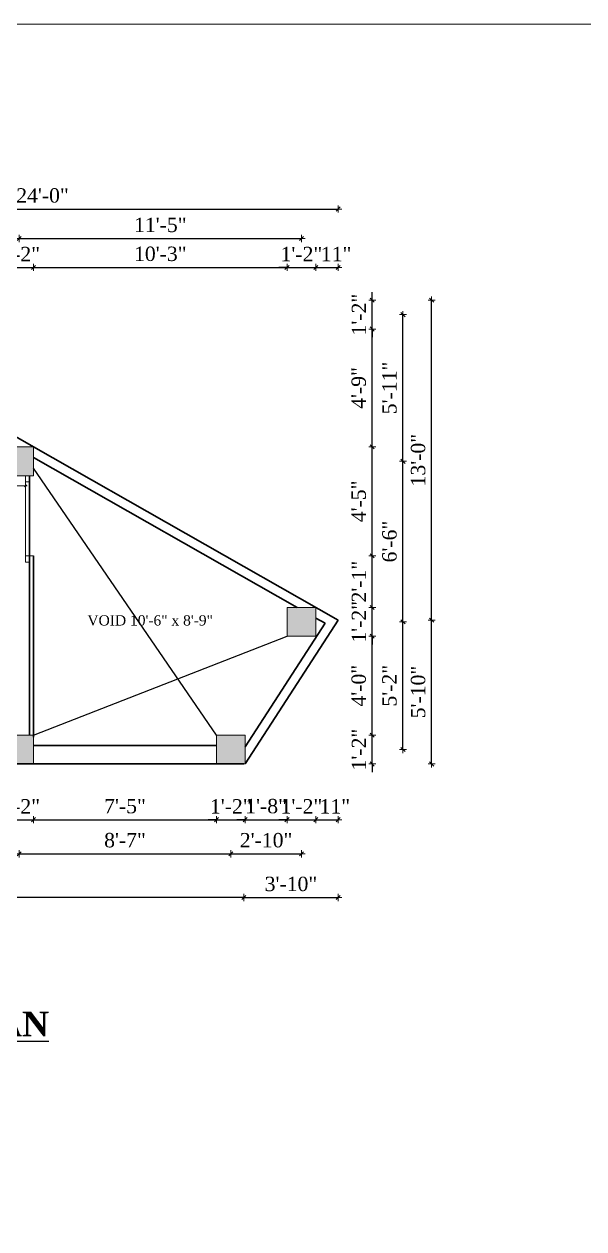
# Model space of a CAD drawing. Header units: inches. Extents: x 149946 to 166271, y -29520 to -26192.
# Drawn here: x 155796 to 156069, y -26836 to -26250 of the extents above; entities that cross this region are included whole.
import ezdxf

# ---------------------------------------------------------------- set-up
doc = ezdxf.new("R2010")
doc.units = ezdxf.units.IN
doc.header["$LTSCALE"] = 5
doc.header["$MEASUREMENT"] = 0
for name, color, linetype, lineweight in [('A-WALL', 7, 'Continuous', 9), ('Dimension', 7, 'Continuous', 18), ('ele1', 21, 'Continuous', 20)]:
    doc.layers.add(name, color=color, linetype=linetype, lineweight=lineweight)
doc.layers.add('dim line', color=7, linetype='Continuous', lineweight=15, true_color=0xfab2b2)
doc.layers.add('TEXT', color=6, linetype='Continuous')
doc.layers.add('WALL', color=7, linetype='Continuous')
doc.styles.add('ordinary', font='times.ttf')
doc.styles.get("Standard").update_dxf_attribs({"font": 'arial.ttf'})
doc.dimstyles.new('Copy of 96', dxfattribs={"dimtxt": 7, "dimasz": 4, "dimexe": 0.5, "dimexo": 0.5, "dimgap": 3, "dimtad": 1, "dimdec": 1, "dimzin": 11, "dimdsep": 46, "dimlunit": 4, "dimtxsty": 'ordinary', "dimblk": 'OBLIQUE', "dimcen": 0.09, "dimse1": 1, "dimse2": 1, "dimclrt": 6, "dimazin": 0, "dimtfac": 1, "dimtdec": 1, "dimtix": 1, "dimtmove": 2, "dimatfit": 3, "dimldrblk": 'leader', "dimfxl": 0.5, "dimfxlon": 1, "dimtolj": 1, "dimtzin": 0, "dimarcsym": 0})
doc.dimstyles.new('Standard$0', dxfattribs={"dimtxt": 6, "dimasz": 4, "dimexe": 3, "dimexo": 6, "dimgap": 3, "dimtad": 1, "dimdec": 1, "dimzin": 0, "dimdsep": 46, "dimlunit": 4, "dimtxsty": 'Standard', "dimcen": 0.09, "dimclrd": 6, "dimclre": 6, "dimclrt": 7, "dimadec": 0, "dimazin": 0, "dimtfac": 1, "dimtdec": 1, "dimtix": 1, "dimtofl": 0, "dimtmove": 1, "dimatfit": 3, "dimfxl": 1, "dimtolj": 1, "dimtzin": 0, "dimlwd": 18, "dimlwe": 18, "dimarcsym": 0})

# ---------------------------------------------------------------- blocks, each defined once
blk = doc.blocks.new('oblique')
at = {"color": 0, "lineweight": -2}
blk.add_line((0.25, 0.25), (-0.25, -0.25), dxfattribs=at)
at = {"layer": 'dim line', "lineweight": 9}
for p, q in [((-0.4375, 0), (0.4375, 0)), ((0, 0.4375), (0, -0.4375))]:
    blk.add_line(p, q, dxfattribs=at)
blk = doc.blocks.new('*D481')
at = {"layer": 'A-WALL', "color": 0, "lineweight": -2, "ltscale": 5, "transparency": 16777216}
for p, q in [((155786.77, -26637.16), (155782.77, -26637.16)), ((155786.77, -26637.16), (155800.77, -26637.16)), ((155800.77, -26637.16), (155804.77, -26637.16))]:
    blk.add_line(p, q, dxfattribs=at)
at = {"layer": 'Defpoints', "color": 0, "ltscale": 5, "transparency": 16777216}
for p in [(155786.77, -26610.06), (155800.77, -26610.06), (155800.77, -26637.16)]:
    blk.add_point(p, dxfattribs=at)
at = {"layer": 'A-WALL', "color": 0, "lineweight": -2, "ltscale": 5, "transparency": 16777216, "xscale": 4, "yscale": 4, "zscale": 4}
blk.add_blockref('oblique', (155786.77, -26637.16), dxfattribs=at)
at = {"layer": 'A-WALL', "color": 0, "lineweight": -2, "ltscale": 5, "transparency": 16777216, "xscale": 4, "yscale": 4, "zscale": 4, "rotation": 180}
blk.add_blockref('oblique', (155800.77, -26637.16), dxfattribs=at)
at = {"layer": 'A-WALL', "color": 6, "ltscale": 5, "transparency": 16777216, "insert": (155793.77, -26630.66), "char_height": 7, "attachment_point": 5, "style": 'ordinary'}
blk.add_mtext('\\A1;1\'-2"', dxfattribs=at)
blk = doc.blocks.new('_OBLIQUE')
at = {"color": 0, "linetype": 'ByBlock'}
blk.add_line((-0.5, -0.5), (0.5, 0.5), dxfattribs=at)
blk = doc.blocks.new('leader')
at = {"layer": 'Dimension'}
for p, q in [((0, -4.33), (0, 4.33)), ((-4.42, 0), (4.42, 0))]:
    blk.add_line(p, q, dxfattribs=at)
blk = doc.blocks.new('*D482')
at = {"layer": 'A-WALL', "color": 0, "lineweight": -2, "ltscale": 5, "transparency": 16777216}
blk.add_line((155800.77, -26637.16), (155889.78, -26637.16), dxfattribs=at)
at = {"layer": 'Defpoints', "color": 0, "ltscale": 5, "transparency": 16777216}
for p in [(155800.77, -26610.06), (155889.78, -26610.06), (155889.78, -26637.16)]:
    blk.add_point(p, dxfattribs=at)
at = {"layer": 'A-WALL', "color": 0, "lineweight": -2, "ltscale": 5, "transparency": 16777216, "xscale": 4, "yscale": 4, "zscale": 4, "rotation": 180}
blk.add_blockref('oblique', (155800.77, -26637.16), dxfattribs=at)
at = {"layer": 'A-WALL', "color": 0, "lineweight": -2, "ltscale": 5, "transparency": 16777216, "xscale": 4, "yscale": 4, "zscale": 4}
blk.add_blockref('oblique', (155889.78, -26637.16), dxfattribs=at)
at = {"layer": 'A-WALL', "color": 6, "ltscale": 5, "transparency": 16777216, "insert": (155845.27, -26630.59), "char_height": 7, "attachment_point": 5, "style": 'ordinary'}
blk.add_mtext('\\A1;7\'-5"', dxfattribs=at)
blk = doc.blocks.new('*D483')
at = {"layer": 'A-WALL', "color": 0, "lineweight": -2, "ltscale": 5, "transparency": 16777216}
for p, q in [((155924.16, -26637.16), (155920.16, -26637.16)), ((155924.16, -26637.16), (155938.16, -26637.16)), ((155938.16, -26637.16), (155942.16, -26637.16))]:
    blk.add_line(p, q, dxfattribs=at)
at = {"layer": 'Defpoints', "color": 0, "ltscale": 5, "transparency": 16777216}
for p in [(155924.16, -26547.88), (155938.16, -26547.88), (155938.16, -26637.16)]:
    blk.add_point(p, dxfattribs=at)
at = {"layer": 'A-WALL', "color": 0, "lineweight": -2, "ltscale": 5, "transparency": 16777216, "xscale": 4, "yscale": 4, "zscale": 4}
blk.add_blockref('oblique', (155924.16, -26637.16), dxfattribs=at)
at = {"layer": 'A-WALL', "color": 0, "lineweight": -2, "ltscale": 5, "transparency": 16777216, "xscale": 4, "yscale": 4, "zscale": 4, "rotation": 180}
blk.add_blockref('oblique', (155938.16, -26637.16), dxfattribs=at)
at = {"layer": 'A-WALL', "color": 6, "ltscale": 5, "transparency": 16777216, "insert": (155931.16, -26630.66), "char_height": 7, "attachment_point": 5, "style": 'ordinary'}
blk.add_mtext('\\A1;1\'-2"', dxfattribs=at)
blk = doc.blocks.new('*D484')
at = {"layer": 'A-WALL', "color": 0, "lineweight": -2, "ltscale": 5, "transparency": 16777216}
blk.add_line((155938.16, -26637.16), (155949.02, -26637.16), dxfattribs=at)
at = {"layer": 'Defpoints', "color": 0, "ltscale": 5, "transparency": 16777216}
for p in [(155949.02, -26540.06), (155938.16, -26547.88), (155949.02, -26637.16)]:
    blk.add_point(p, dxfattribs=at)
at = {"layer": 'A-WALL', "color": 0, "lineweight": -2, "ltscale": 5, "transparency": 16777216, "xscale": 4, "yscale": 4, "zscale": 4, "rotation": 180}
blk.add_blockref('oblique', (155938.16, -26637.16), dxfattribs=at)
at = {"layer": 'A-WALL', "color": 0, "lineweight": -2, "ltscale": 5, "transparency": 16777216, "xscale": 4, "yscale": 4, "zscale": 4}
blk.add_blockref('oblique', (155949.02, -26637.16), dxfattribs=at)
at = {"layer": 'A-WALL', "color": 6, "ltscale": 5, "transparency": 16777216, "insert": (155947.43, -26630.66), "char_height": 7, "attachment_point": 5, "style": 'ordinary'}
blk.add_mtext('\\A1;11"', dxfattribs=at)
blk = doc.blocks.new('*D486')
at = {"layer": 'A-WALL', "color": 0, "lineweight": -2, "ltscale": 5, "transparency": 16777216}
blk.add_line((155793.77, -26653.75), (155896.78, -26653.75), dxfattribs=at)
at = {"layer": 'Defpoints', "color": 0, "ltscale": 5, "transparency": 16777216}
for p in [(155793.77, -26603.06), (155896.78, -26603.06), (155896.78, -26653.75)]:
    blk.add_point(p, dxfattribs=at)
at = {"layer": 'A-WALL', "color": 0, "lineweight": -2, "ltscale": 5, "transparency": 16777216, "xscale": 4, "yscale": 4, "zscale": 4, "rotation": 180}
blk.add_blockref('oblique', (155793.77, -26653.75), dxfattribs=at)
at = {"layer": 'A-WALL', "color": 0, "lineweight": -2, "ltscale": 5, "transparency": 16777216, "xscale": 4, "yscale": 4, "zscale": 4}
blk.add_blockref('oblique', (155896.78, -26653.75), dxfattribs=at)
at = {"layer": 'A-WALL', "color": 6, "ltscale": 5, "transparency": 16777216, "insert": (155845.27, -26647.18), "char_height": 7, "attachment_point": 5, "style": 'ordinary'}
blk.add_mtext('\\A1;8\'-7"', dxfattribs=at)
blk = doc.blocks.new('*D487')
at = {"layer": 'A-WALL', "color": 0, "lineweight": -2, "ltscale": 5, "transparency": 16777216}
blk.add_line((155896.78, -26653.75), (155931.16, -26653.75), dxfattribs=at)
at = {"layer": 'Defpoints', "color": 0, "ltscale": 5, "transparency": 16777216}
for p in [(155931.16, -26540.88), (155896.78, -26603.06), (155931.16, -26653.75)]:
    blk.add_point(p, dxfattribs=at)
at = {"layer": 'A-WALL', "color": 0, "lineweight": -2, "ltscale": 5, "transparency": 16777216, "xscale": 4, "yscale": 4, "zscale": 4, "rotation": 180}
blk.add_blockref('oblique', (155896.78, -26653.75), dxfattribs=at)
at = {"layer": 'A-WALL', "color": 0, "lineweight": -2, "ltscale": 5, "transparency": 16777216, "xscale": 4, "yscale": 4, "zscale": 4}
blk.add_blockref('oblique', (155931.16, -26653.75), dxfattribs=at)
at = {"layer": 'A-WALL', "color": 6, "ltscale": 5, "transparency": 16777216, "insert": (155913.97, -26647.19), "char_height": 7, "attachment_point": 5, "style": 'ordinary'}
blk.add_mtext('\\A1;2\'-10"', dxfattribs=at)
blk = doc.blocks.new('*D488')
at = {"layer": 'A-WALL', "color": 0, "lineweight": -2, "ltscale": 5, "transparency": 16777216}
blk.add_line((155903.13, -26675.03), (155536.66, -26675.03), dxfattribs=at)
at = {"layer": 'Defpoints', "color": 0, "ltscale": 5, "transparency": 16777216}
for p in [(155536.66, -26610.06), (155903.13, -26610.06), (155536.66, -26675.03)]:
    blk.add_point(p, dxfattribs=at)
at = {"layer": 'A-WALL', "color": 0, "lineweight": -2, "ltscale": 5, "transparency": 16777216, "xscale": 4, "yscale": 4, "zscale": 4, "rotation": 180}
blk.add_blockref('oblique', (155536.66, -26675.03), dxfattribs=at)
at = {"layer": 'A-WALL', "color": 0, "lineweight": -2, "ltscale": 5, "transparency": 16777216, "xscale": 4, "yscale": 4, "zscale": 4}
blk.add_blockref('oblique', (155903.13, -26675.03), dxfattribs=at)
at = {"layer": 'A-WALL', "color": 6, "ltscale": 5, "transparency": 16777216, "insert": (155719.9, -26668.47), "char_height": 7, "attachment_point": 5, "style": 'ordinary'}
blk.add_mtext('\\A1;30\'-6"', dxfattribs=at)
blk = doc.blocks.new('*D489')
at = {"layer": 'A-WALL', "color": 0, "lineweight": -2, "ltscale": 5, "transparency": 16777216}
blk.add_line((155903.13, -26675.03), (155949.02, -26675.03), dxfattribs=at)
at = {"layer": 'Defpoints', "color": 0, "ltscale": 5, "transparency": 16777216}
for p in [(155949.02, -26540.06), (155903.13, -26610.06), (155949.02, -26675.03)]:
    blk.add_point(p, dxfattribs=at)
at = {"layer": 'A-WALL', "color": 0, "lineweight": -2, "ltscale": 5, "transparency": 16777216, "xscale": 4, "yscale": 4, "zscale": 4, "rotation": 180}
blk.add_blockref('oblique', (155903.13, -26675.03), dxfattribs=at)
at = {"layer": 'A-WALL', "color": 0, "lineweight": -2, "ltscale": 5, "transparency": 16777216, "xscale": 4, "yscale": 4, "zscale": 4}
blk.add_blockref('oblique', (155949.02, -26675.03), dxfattribs=at)
at = {"layer": 'A-WALL', "color": 6, "ltscale": 5, "transparency": 16777216, "insert": (155926.07, -26668.47), "char_height": 7, "attachment_point": 5, "style": 'ordinary'}
blk.add_mtext('\\A1;3\'-10"', dxfattribs=at)
blk = doc.blocks.new('*D490')
at = {"layer": 'A-WALL', "color": 0, "lineweight": -2, "ltscale": 5, "transparency": 16777216}
for p, q in [((155965.65, -26596.06), (155965.65, -26592.06)), ((155965.65, -26610.06), (155965.65, -26596.06)), ((155965.65, -26610.06), (155965.65, -26614.06))]:
    blk.add_line(p, q, dxfattribs=at)
at = {"layer": 'Defpoints', "color": 0, "ltscale": 5, "transparency": 16777216}
for p in [(155903.78, -26596.06), (155965.65, -26596.06), (155903.78, -26610.06)]:
    blk.add_point(p, dxfattribs=at)
at = {"layer": 'A-WALL', "color": 0, "lineweight": -2, "ltscale": 5, "transparency": 16777216, "xscale": 4, "yscale": 4, "zscale": 4}
for p, rotation in [((155965.65, -26596.06), 270), ((155965.65, -26610.06), 90)]:
    blk.add_blockref('oblique', p, dxfattribs=dict(at, rotation=rotation))
at = {"layer": 'A-WALL', "color": 6, "ltscale": 5, "transparency": 16777216, "insert": (155959.15, -26603.06), "char_height": 7, "attachment_point": 5, "rotation": 90, "style": 'ordinary'}
blk.add_mtext('\\A1;1\'-2"', dxfattribs=at)
blk = doc.blocks.new('*D491')
at = {"layer": 'A-WALL', "color": 0, "lineweight": -2, "ltscale": 5, "transparency": 16777216}
blk.add_line((155965.65, -26596.06), (155965.65, -26547.88), dxfattribs=at)
at = {"layer": 'Defpoints', "color": 0, "ltscale": 5, "transparency": 16777216}
for p in [(155938.16, -26547.88), (155965.65, -26547.88), (155903.78, -26596.06)]:
    blk.add_point(p, dxfattribs=at)
at = {"layer": 'A-WALL', "color": 0, "lineweight": -2, "ltscale": 5, "transparency": 16777216, "xscale": 4, "yscale": 4, "zscale": 4}
for p, rotation in [((155965.65, -26547.88), 90), ((155965.65, -26596.06), 270)]:
    blk.add_blockref('oblique', p, dxfattribs=dict(at, rotation=rotation))
at = {"layer": 'A-WALL', "color": 6, "ltscale": 5, "transparency": 16777216, "insert": (155959.09, -26571.97), "char_height": 7, "attachment_point": 5, "rotation": 90, "style": 'ordinary'}
blk.add_mtext('\\A1;4\'-0"', dxfattribs=at)
blk = doc.blocks.new('*D492')
at = {"layer": 'A-WALL', "color": 0, "lineweight": -2, "ltscale": 5, "transparency": 16777216}
for p, q in [((155965.65, -26533.88), (155965.65, -26529.88)), ((155965.65, -26547.88), (155965.65, -26533.88)), ((155965.65, -26547.88), (155965.65, -26551.88))]:
    blk.add_line(p, q, dxfattribs=at)
at = {"layer": 'Defpoints', "color": 0, "ltscale": 5, "transparency": 16777216}
for p in [(155938.16, -26533.88), (155965.65, -26533.88), (155938.16, -26547.88)]:
    blk.add_point(p, dxfattribs=at)
at = {"layer": 'A-WALL', "color": 0, "lineweight": -2, "ltscale": 5, "transparency": 16777216, "xscale": 4, "yscale": 4, "zscale": 4}
for p, rotation in [((155965.65, -26533.88), 270), ((155965.65, -26547.88), 90)]:
    blk.add_blockref('oblique', p, dxfattribs=dict(at, rotation=rotation))
at = {"layer": 'A-WALL', "color": 6, "ltscale": 5, "transparency": 16777216, "insert": (155959.15, -26540.88), "char_height": 7, "attachment_point": 5, "rotation": 90, "style": 'ordinary'}
blk.add_mtext('\\A1;1\'-2"', dxfattribs=at)
blk = doc.blocks.new('*D493')
at = {"layer": 'A-WALL', "color": 0, "lineweight": -2, "ltscale": 5, "transparency": 16777216}
blk.add_line((155965.65, -26533.88), (155965.65, -26508.78), dxfattribs=at)
at = {"layer": 'Defpoints', "color": 0, "ltscale": 5, "transparency": 16777216}
for p in [(155800.77, -26508.78), (155965.65, -26508.78), (155938.16, -26533.88)]:
    blk.add_point(p, dxfattribs=at)
at = {"layer": 'A-WALL', "color": 0, "lineweight": -2, "ltscale": 5, "transparency": 16777216, "xscale": 4, "yscale": 4, "zscale": 4}
for p, rotation in [((155965.65, -26508.78), 90), ((155965.65, -26533.88), 270)]:
    blk.add_blockref('oblique', p, dxfattribs=dict(at, rotation=rotation))
at = {"layer": 'A-WALL', "color": 6, "ltscale": 5, "transparency": 16777216, "insert": (155959.15, -26521.33), "char_height": 7, "attachment_point": 5, "rotation": 90, "style": 'ordinary'}
blk.add_mtext('\\A1;2\'-1"', dxfattribs=at)
blk = doc.blocks.new('*D494')
at = {"layer": 'A-WALL', "color": 0, "lineweight": -2, "ltscale": 5, "transparency": 16777216}
blk.add_line((155965.65, -26508.78), (155965.65, -26455.78), dxfattribs=at)
at = {"layer": 'Defpoints', "color": 0, "ltscale": 5, "transparency": 16777216}
for p in [(155800.77, -26455.78), (155965.65, -26455.78), (155800.77, -26508.78)]:
    blk.add_point(p, dxfattribs=at)
at = {"layer": 'A-WALL', "color": 0, "lineweight": -2, "ltscale": 5, "transparency": 16777216, "xscale": 4, "yscale": 4, "zscale": 4}
for p, rotation in [((155965.65, -26455.78), 90), ((155965.65, -26508.78), 270)]:
    blk.add_blockref('oblique', p, dxfattribs=dict(at, rotation=rotation))
at = {"layer": 'A-WALL', "color": 6, "ltscale": 5, "transparency": 16777216, "insert": (155959.09, -26482.28), "char_height": 7, "attachment_point": 5, "rotation": 90, "style": 'ordinary'}
blk.add_mtext('\\A1;4\'-5"', dxfattribs=at)
blk = doc.blocks.new('*D495')
at = {"layer": 'A-WALL', "color": 0, "lineweight": -2, "ltscale": 5, "transparency": 16777216}
blk.add_line((155965.65, -26455.78), (155965.65, -26398.4), dxfattribs=at)
at = {"layer": 'Defpoints', "color": 0, "ltscale": 5, "transparency": 16777216}
for p in [(155675.2, -26398.4), (155965.65, -26398.4), (155800.77, -26455.78)]:
    blk.add_point(p, dxfattribs=at)
at = {"layer": 'A-WALL', "color": 0, "lineweight": -2, "ltscale": 5, "transparency": 16777216, "xscale": 4, "yscale": 4, "zscale": 4}
for p, rotation in [((155965.65, -26398.4), 90), ((155965.65, -26455.78), 270)]:
    blk.add_blockref('oblique', p, dxfattribs=dict(at, rotation=rotation))
at = {"layer": 'A-WALL', "color": 6, "ltscale": 5, "transparency": 16777216, "insert": (155959.08, -26427.09), "char_height": 7, "attachment_point": 5, "rotation": 90, "style": 'ordinary'}
blk.add_mtext('\\A1;4\'-9"', dxfattribs=at)
blk = doc.blocks.new('*D496')
at = {"layer": 'A-WALL', "color": 0, "lineweight": -2, "ltscale": 5, "transparency": 16777216}
for p, q in [((155965.65, -26384.4), (155965.65, -26380.4)), ((155965.65, -26398.4), (155965.65, -26384.4)), ((155965.65, -26398.4), (155965.65, -26402.4))]:
    blk.add_line(p, q, dxfattribs=at)
at = {"layer": 'Defpoints', "color": 0, "ltscale": 5, "transparency": 16777216}
for p in [(155675.2, -26384.4), (155965.65, -26384.4), (155675.2, -26398.4)]:
    blk.add_point(p, dxfattribs=at)
at = {"layer": 'A-WALL', "color": 0, "lineweight": -2, "ltscale": 5, "transparency": 16777216, "xscale": 4, "yscale": 4, "zscale": 4}
for p, rotation in [((155965.65, -26384.4), 270), ((155965.65, -26398.4), 90)]:
    blk.add_blockref('oblique', p, dxfattribs=dict(at, rotation=rotation))
at = {"layer": 'A-WALL', "color": 6, "ltscale": 5, "transparency": 16777216, "insert": (155959.15, -26391.4), "char_height": 7, "attachment_point": 5, "rotation": 90, "style": 'ordinary'}
blk.add_mtext('\\A1;1\'-2"', dxfattribs=at)
blk = doc.blocks.new('*D461')
at = {"layer": 'A-WALL', "color": 0, "lineweight": -2, "ltscale": 5, "transparency": 16777216}
blk.add_line((155980.6, -26603.06), (155980.6, -26540.88), dxfattribs=at)
at = {"layer": 'Defpoints', "color": 0, "ltscale": 5, "transparency": 16777216}
for p in [(155931.16, -26540.88), (155980.6, -26540.88), (155896.78, -26603.06)]:
    blk.add_point(p, dxfattribs=at)
at = {"layer": 'A-WALL', "color": 0, "lineweight": -2, "ltscale": 5, "transparency": 16777216, "xscale": 4, "yscale": 4, "zscale": 4}
for p, rotation in [((155980.6, -26540.88), 90), ((155980.6, -26603.06), 270)]:
    blk.add_blockref('oblique', p, dxfattribs=dict(at, rotation=rotation))
at = {"layer": 'A-WALL', "color": 6, "ltscale": 5, "transparency": 16777216, "insert": (155974.04, -26571.97), "char_height": 7, "attachment_point": 5, "rotation": 90, "style": 'ordinary'}
blk.add_mtext('\\A1;5\'-2"', dxfattribs=at)
blk = doc.blocks.new('*D497')
at = {"layer": 'A-WALL', "color": 0, "lineweight": -2, "ltscale": 5, "transparency": 16777216}
blk.add_line((155980.6, -26540.88), (155980.6, -26462.78), dxfattribs=at)
at = {"layer": 'Defpoints', "color": 0, "ltscale": 5, "transparency": 16777216}
for p in [(155793.77, -26462.78), (155980.6, -26462.78), (155931.16, -26540.88)]:
    blk.add_point(p, dxfattribs=at)
at = {"layer": 'A-WALL', "color": 0, "lineweight": -2, "ltscale": 5, "transparency": 16777216, "xscale": 4, "yscale": 4, "zscale": 4}
for p, rotation in [((155980.6, -26462.78), 90), ((155980.6, -26540.88), 270)]:
    blk.add_blockref('oblique', p, dxfattribs=dict(at, rotation=rotation))
at = {"layer": 'A-WALL', "color": 6, "ltscale": 5, "transparency": 16777216, "insert": (155974.04, -26501.83), "char_height": 7, "attachment_point": 5, "rotation": 90, "style": 'ordinary'}
blk.add_mtext('\\A1;6\'-6"', dxfattribs=at)
blk = doc.blocks.new('*D498')
at = {"layer": 'A-WALL', "color": 0, "lineweight": -2, "ltscale": 5, "transparency": 16777216}
blk.add_line((155980.6, -26462.78), (155980.6, -26391.4), dxfattribs=at)
at = {"layer": 'Defpoints', "color": 0, "ltscale": 5, "transparency": 16777216}
for p in [(155668.2, -26391.4), (155980.6, -26391.4), (155793.77, -26462.78)]:
    blk.add_point(p, dxfattribs=at)
at = {"layer": 'A-WALL', "color": 0, "lineweight": -2, "ltscale": 5, "transparency": 16777216, "xscale": 4, "yscale": 4, "zscale": 4}
for p, rotation in [((155980.6, -26391.4), 90), ((155980.6, -26462.78), 270)]:
    blk.add_blockref('oblique', p, dxfattribs=dict(at, rotation=rotation))
at = {"layer": 'A-WALL', "color": 6, "ltscale": 5, "transparency": 16777216, "insert": (155974.04, -26427.09), "char_height": 7, "attachment_point": 5, "rotation": 90, "style": 'ordinary'}
blk.add_mtext('\\A1;5\'-11"', dxfattribs=at)
blk = doc.blocks.new('*D503')
at = {"layer": 'A-WALL', "color": 0, "lineweight": -2, "ltscale": 5, "transparency": 16777216}
for p, q in [((155786.77, -26368.42), (155782.77, -26368.42)), ((155786.77, -26368.42), (155800.77, -26368.42)), ((155800.77, -26368.42), (155804.77, -26368.42))]:
    blk.add_line(p, q, dxfattribs=at)
at = {"layer": 'Defpoints', "color": 0, "ltscale": 5, "transparency": 16777216}
for p in [(155800.77, -26368.42), (155786.77, -26455.78), (155800.77, -26455.78)]:
    blk.add_point(p, dxfattribs=at)
at = {"layer": 'A-WALL', "color": 0, "lineweight": -2, "ltscale": 5, "transparency": 16777216, "xscale": 4, "yscale": 4, "zscale": 4}
blk.add_blockref('oblique', (155786.77, -26368.42), dxfattribs=at)
at = {"layer": 'A-WALL', "color": 0, "lineweight": -2, "ltscale": 5, "transparency": 16777216, "xscale": 4, "yscale": 4, "zscale": 4, "rotation": 180}
blk.add_blockref('oblique', (155800.77, -26368.42), dxfattribs=at)
at = {"layer": 'A-WALL', "color": 6, "ltscale": 5, "transparency": 16777216, "insert": (155793.77, -26361.92), "char_height": 7, "attachment_point": 5, "style": 'ordinary'}
blk.add_mtext('\\A1;1\'-2"', dxfattribs=at)
blk = doc.blocks.new('*D504')
at = {"layer": 'A-WALL', "color": 0, "lineweight": -2, "ltscale": 5, "transparency": 16777216}
blk.add_line((155800.77, -26368.42), (155924.16, -26368.42), dxfattribs=at)
at = {"layer": 'Defpoints', "color": 0, "ltscale": 5, "transparency": 16777216}
for p in [(155924.16, -26368.42), (155800.77, -26455.78), (155924.16, -26533.88)]:
    blk.add_point(p, dxfattribs=at)
at = {"layer": 'A-WALL', "color": 0, "lineweight": -2, "ltscale": 5, "transparency": 16777216, "xscale": 4, "yscale": 4, "zscale": 4, "rotation": 180}
blk.add_blockref('oblique', (155800.77, -26368.42), dxfattribs=at)
at = {"layer": 'A-WALL', "color": 0, "lineweight": -2, "ltscale": 5, "transparency": 16777216, "xscale": 4, "yscale": 4, "zscale": 4}
blk.add_blockref('oblique', (155924.16, -26368.42), dxfattribs=at)
at = {"layer": 'A-WALL', "color": 6, "ltscale": 5, "transparency": 16777216, "insert": (155862.46, -26361.86), "char_height": 7, "attachment_point": 5, "style": 'ordinary'}
blk.add_mtext('\\A1;10\'-3"', dxfattribs=at)
blk = doc.blocks.new('*D505')
at = {"layer": 'A-WALL', "color": 0, "lineweight": -2, "ltscale": 5, "transparency": 16777216}
for p, q in [((155924.16, -26368.42), (155920.16, -26368.42)), ((155924.16, -26368.42), (155938.16, -26368.42)), ((155938.16, -26368.42), (155942.16, -26368.42))]:
    blk.add_line(p, q, dxfattribs=at)
at = {"layer": 'Defpoints', "color": 0, "ltscale": 5, "transparency": 16777216}
for p in [(155938.16, -26368.42), (155924.16, -26533.88), (155938.16, -26533.88)]:
    blk.add_point(p, dxfattribs=at)
at = {"layer": 'A-WALL', "color": 0, "lineweight": -2, "ltscale": 5, "transparency": 16777216, "xscale": 4, "yscale": 4, "zscale": 4}
blk.add_blockref('oblique', (155924.16, -26368.42), dxfattribs=at)
at = {"layer": 'A-WALL', "color": 0, "lineweight": -2, "ltscale": 5, "transparency": 16777216, "xscale": 4, "yscale": 4, "zscale": 4, "rotation": 180}
blk.add_blockref('oblique', (155938.16, -26368.42), dxfattribs=at)
at = {"layer": 'A-WALL', "color": 6, "ltscale": 5, "transparency": 16777216, "insert": (155931.16, -26361.92), "char_height": 7, "attachment_point": 5, "style": 'ordinary'}
blk.add_mtext('\\A1;1\'-2"', dxfattribs=at)
blk = doc.blocks.new('*D462')
at = {"layer": 'A-WALL', "color": 0, "lineweight": -2, "ltscale": 5, "transparency": 16777216}
blk.add_line((155938.16, -26368.42), (155949.02, -26368.42), dxfattribs=at)
at = {"layer": 'Defpoints', "color": 0, "ltscale": 5, "transparency": 16777216}
for p in [(155949.02, -26368.42), (155938.16, -26533.88), (155949.02, -26540.06)]:
    blk.add_point(p, dxfattribs=at)
at = {"layer": 'A-WALL', "color": 0, "lineweight": -2, "ltscale": 5, "transparency": 16777216, "xscale": 4, "yscale": 4, "zscale": 4, "rotation": 180}
blk.add_blockref('oblique', (155938.16, -26368.42), dxfattribs=at)
at = {"layer": 'A-WALL', "color": 0, "lineweight": -2, "ltscale": 5, "transparency": 16777216, "xscale": 4, "yscale": 4, "zscale": 4}
blk.add_blockref('oblique', (155949.02, -26368.42), dxfattribs=at)
at = {"layer": 'A-WALL', "color": 6, "ltscale": 5, "transparency": 16777216, "insert": (155948.06, -26361.92), "char_height": 7, "attachment_point": 5, "style": 'ordinary'}
blk.add_mtext('\\A1;11"', dxfattribs=at)
blk = doc.blocks.new('*D463')
at = {"layer": 'A-WALL', "color": 0, "lineweight": -2, "ltscale": 5, "transparency": 16777216}
blk.add_line((155793.77, -26354.35), (155931.16, -26354.35), dxfattribs=at)
at = {"layer": 'Defpoints', "color": 0, "ltscale": 5, "transparency": 16777216}
for p in [(155931.16, -26354.35), (155793.77, -26462.78), (155931.16, -26540.88)]:
    blk.add_point(p, dxfattribs=at)
at = {"layer": 'A-WALL', "color": 0, "lineweight": -2, "ltscale": 5, "transparency": 16777216, "xscale": 4, "yscale": 4, "zscale": 4, "rotation": 180}
blk.add_blockref('oblique', (155793.77, -26354.35), dxfattribs=at)
at = {"layer": 'A-WALL', "color": 0, "lineweight": -2, "ltscale": 5, "transparency": 16777216, "xscale": 4, "yscale": 4, "zscale": 4}
blk.add_blockref('oblique', (155931.16, -26354.35), dxfattribs=at)
at = {"layer": 'A-WALL', "color": 6, "ltscale": 5, "transparency": 16777216, "insert": (155862.46, -26347.79), "char_height": 7, "attachment_point": 5, "style": 'ordinary'}
blk.add_mtext('\\A1;11\'-5"', dxfattribs=at)
blk = doc.blocks.new('*D464')
at = {"layer": 'A-WALL', "color": 0, "lineweight": -2, "ltscale": 5, "transparency": 16777216}
blk.add_line((155661.2, -26340.02), (155949.02, -26340.02), dxfattribs=at)
at = {"layer": 'Defpoints', "color": 0, "ltscale": 5, "transparency": 16777216}
for p in [(155949.02, -26340.02), (155661.2, -26384.4), (155949.02, -26540.06)]:
    blk.add_point(p, dxfattribs=at)
at = {"layer": 'A-WALL', "color": 0, "lineweight": -2, "ltscale": 5, "transparency": 16777216, "xscale": 4, "yscale": 4, "zscale": 4, "rotation": 180}
blk.add_blockref('oblique', (155661.2, -26340.02), dxfattribs=at)
at = {"layer": 'A-WALL', "color": 0, "lineweight": -2, "ltscale": 5, "transparency": 16777216, "xscale": 4, "yscale": 4, "zscale": 4}
blk.add_blockref('oblique', (155949.02, -26340.02), dxfattribs=at)
at = {"layer": 'A-WALL', "color": 6, "ltscale": 5, "transparency": 16777216, "insert": (155805.11, -26333.46), "char_height": 7, "attachment_point": 5, "style": 'ordinary'}
blk.add_mtext('\\A1;24\'-0"', dxfattribs=at)
blk = doc.blocks.new('*D465')
at = {"layer": 'A-WALL', "color": 0, "lineweight": -2, "ltscale": 5, "transparency": 16777216}
blk.add_line((155994.56, -26610.06), (155994.56, -26540.06), dxfattribs=at)
at = {"layer": 'Defpoints', "color": 0, "ltscale": 5, "transparency": 16777216}
for p in [(155949.02, -26540.06), (155994.56, -26540.06), (155903.78, -26610.06)]:
    blk.add_point(p, dxfattribs=at)
at = {"layer": 'A-WALL', "color": 0, "lineweight": -2, "ltscale": 5, "transparency": 16777216, "xscale": 4, "yscale": 4, "zscale": 4}
for p, rotation in [((155994.56, -26540.06), 90), ((155994.56, -26610.06), 270)]:
    blk.add_blockref('oblique', p, dxfattribs=dict(at, rotation=rotation))
at = {"layer": 'A-WALL', "color": 6, "ltscale": 5, "transparency": 16777216, "insert": (155988, -26575.06), "char_height": 7, "attachment_point": 5, "rotation": 90, "style": 'ordinary'}
blk.add_mtext('\\A1;5\'-10"', dxfattribs=at)
blk = doc.blocks.new('*D466')
at = {"layer": 'A-WALL', "color": 0, "lineweight": -2, "ltscale": 5, "transparency": 16777216}
blk.add_line((155994.56, -26540.06), (155994.56, -26384.4), dxfattribs=at)
at = {"layer": 'Defpoints', "color": 0, "ltscale": 5, "transparency": 16777216}
for p in [(155675.2, -26384.4), (155994.56, -26384.4), (155949.02, -26540.06)]:
    blk.add_point(p, dxfattribs=at)
at = {"layer": 'A-WALL', "color": 0, "lineweight": -2, "ltscale": 5, "transparency": 16777216, "xscale": 4, "yscale": 4, "zscale": 4}
for p, rotation in [((155994.56, -26384.4), 90), ((155994.56, -26540.06), 270)]:
    blk.add_blockref('oblique', p, dxfattribs=dict(at, rotation=rotation))
at = {"layer": 'A-WALL', "color": 6, "ltscale": 5, "transparency": 16777216, "insert": (155988, -26462.23), "char_height": 7, "attachment_point": 5, "rotation": 90, "style": 'ordinary'}
blk.add_mtext('\\A1;13\'-0"', dxfattribs=at)
blk = doc.blocks.new('*D467')
at = {"layer": 'A-WALL', "color": 0, "lineweight": -2, "ltscale": 5, "transparency": 16777216}
for p, q in [((155889.78, -26637.16), (155885.78, -26637.16)), ((155889.78, -26637.16), (155903.78, -26637.16)), ((155903.78, -26637.16), (155907.78, -26637.16))]:
    blk.add_line(p, q, dxfattribs=at)
at = {"layer": 'Defpoints', "color": 0, "ltscale": 5, "transparency": 16777216}
for p in [(155889.78, -26610.06), (155903.78, -26610.06), (155903.78, -26637.16)]:
    blk.add_point(p, dxfattribs=at)
at = {"layer": 'A-WALL', "color": 0, "lineweight": -2, "ltscale": 5, "transparency": 16777216, "xscale": 4, "yscale": 4, "zscale": 4}
blk.add_blockref('oblique', (155889.78, -26637.16), dxfattribs=at)
at = {"layer": 'A-WALL', "color": 0, "lineweight": -2, "ltscale": 5, "transparency": 16777216, "xscale": 4, "yscale": 4, "zscale": 4, "rotation": 180}
blk.add_blockref('oblique', (155903.78, -26637.16), dxfattribs=at)
at = {"layer": 'A-WALL', "color": 6, "ltscale": 5, "transparency": 16777216, "insert": (155896.78, -26630.66), "char_height": 7, "attachment_point": 5, "style": 'ordinary'}
blk.add_mtext('\\A1;1\'-2"', dxfattribs=at)
blk = doc.blocks.new('*D509')
at = {"layer": 'A-WALL', "color": 0, "lineweight": -2, "ltscale": 5, "transparency": 16777216}
for p, q in [((155903.78, -26637.16), (155899.78, -26637.16)), ((155903.78, -26637.16), (155924.16, -26637.16)), ((155924.16, -26637.16), (155928.16, -26637.16))]:
    blk.add_line(p, q, dxfattribs=at)
at = {"layer": 'Defpoints', "color": 0, "ltscale": 5, "transparency": 16777216}
for p in [(155924.16, -26547.88), (155903.78, -26610.06), (155924.16, -26637.16)]:
    blk.add_point(p, dxfattribs=at)
at = {"layer": 'A-WALL', "color": 0, "lineweight": -2, "ltscale": 5, "transparency": 16777216, "xscale": 4, "yscale": 4, "zscale": 4}
blk.add_blockref('oblique', (155903.78, -26637.16), dxfattribs=at)
at = {"layer": 'A-WALL', "color": 0, "lineweight": -2, "ltscale": 5, "transparency": 16777216, "xscale": 4, "yscale": 4, "zscale": 4, "rotation": 180}
blk.add_blockref('oblique', (155924.16, -26637.16), dxfattribs=at)
at = {"layer": 'A-WALL', "color": 6, "ltscale": 5, "transparency": 16777216, "insert": (155913.97, -26630.6), "char_height": 7, "attachment_point": 5, "style": 'ordinary'}
blk.add_mtext('\\A1;1\'-8"', dxfattribs=at)
blk = doc.blocks.new('*D511')
at = {"layer": 'A-WALL', "color": 33, "lineweight": 0, "ltscale": 5, "transparency": 16777216}
blk.add_line((155673.45, -26474.7), (155796.77, -26474.7), dxfattribs=at)
at = {"layer": 'A-WALL', "color": 47, "lineweight": 0, "ltscale": 5, "transparency": 16777216}
for p, q in [((155673.45, -26474.78), (155673.45, -26477.7)), ((155796.77, -26474.78), (155796.77, -26477.7))]:
    blk.add_line(p, q, dxfattribs=at)
at = {"layer": 'Defpoints', "color": 0, "ltscale": 5, "transparency": 16777216}
for p in [(155673.45, -26469.78), (155796.77, -26469.78), (155796.77, -26474.7)]:
    blk.add_point(p, dxfattribs=at)
at = {"layer": 'A-WALL', "color": 33, "lineweight": 0, "ltscale": 5, "transparency": 16777216, "xscale": 2, "yscale": 2, "zscale": 2, "rotation": 180}
blk.add_blockref('oblique', (155673.45, -26474.7), dxfattribs=at)
at = {"layer": 'A-WALL', "color": 33, "lineweight": 0, "ltscale": 5, "transparency": 16777216, "xscale": 2, "yscale": 2, "zscale": 2}
blk.add_blockref('oblique', (155796.77, -26474.7), dxfattribs=at)
at = {"layer": 'A-WALL', "color": 7, "ltscale": 5, "transparency": 16777216, "insert": (155735.11, -26471.9), "char_height": 4.5, "attachment_point": 5}
blk.add_mtext('\\A1;10\'-3"', dxfattribs=at)

msp = doc.modelspace()

# ---------------------------------------------------------------- hatches: boundary and pattern name
at = {"layer": 'WALL', "linetype": 'ByBlock', "ltscale": 5, "true_color": 0xf8991e}
h = msp.add_hatch(color=30, dxfattribs=at)
h.dxf.hatch_style = 1
h.paths.add_polyline_path([(155800.77, -26469.78), (155800.77, -26455.78), (155786.77, -26455.78), (155786.77, -26469.78)])
h = msp.add_hatch(color=30, dxfattribs=at)
h.dxf.hatch_style = 1
h.paths.add_polyline_path([(155924.16, -26533.88), (155924.16, -26547.88), (155938.16, -26547.88), (155938.16, -26533.88)])
h = msp.add_hatch(color=30, dxfattribs=at)
h.dxf.hatch_style = 1
h.paths.add_polyline_path([(155786.77, -26596.06), (155786.77, -26610.06), (155800.77, -26610.06), (155800.77, -26596.06)])
h = msp.add_hatch(color=30, dxfattribs=at)
h.dxf.hatch_style = 1
h.paths.add_polyline_path([(155889.78, -26596.06), (155889.78, -26610.06), (155903.78, -26610.06), (155903.78, -26596.06)])

# ---------------------------------------------------------------- linework, layer by layer
at = {"layer": 'A-WALL', "lineweight": 30}
for p, q in [((155668.84, -26380.78, -72.71), (155800.77, -26455.78, -72.71)), ((155800.77, -26455.78, -72.71), (155949.02, -26540.06, -72.71)), ((155800.77, -26460.96, -72.71), (155929.05, -26533.88, -72.71)), ((155798.77, -26469.78, -72.71), (155798.77, -26596.06, -72.71)), ((155800.77, -26508.78, -72.71), (155800.77, -26597.06, -72.71)), ((155938.16, -26539.06, -72.71), (155942.65, -26541.61, -72.71)), ((155949.02, -26540.06, -72.71), (155903.78, -26610.06, -72.71)), ((155942.65, -26541.61, -72.71), (155903.78, -26601.77, -72.71)), ((155889.78, -26601.06, -72.71), (155800.77, -26601.06, -72.71)), ((155903.13, -26610.06, -72.71), (155536.66, -26610.06, -72.71)), ((155903.13, -26610.06, -72.71), (155536.66, -26610.06, -72.71))]:
    msp.add_line(p, q, dxfattribs=at)
at = {"layer": 'A-WALL', "ltscale": 5}
for p, q in [((155796.77, -26511.78, -72.71), (155796.77, -26469.78, -72.71)), ((155796.77, -26469.78, -72.71), (155798.77, -26469.78, -72.71)), ((155796.77, -26472.78, -72.71), (155798.77, -26472.78, -72.71)), ((155798.77, -26469.78, -72.71), (155798.77, -26511.78, -72.71)), ((155798.77, -26508.78, -72.71), (155796.77, -26508.78, -72.71)), ((155798.77, -26508.78, -72.71), (155800.77, -26508.78, -72.71)), ((155798.77, -26511.78, -72.71), (155796.77, -26511.78, -72.71))]:
    msp.add_line(p, q, dxfattribs=at)
at = {"layer": 'A-WALL', "ltscale": 5, "elevation": -72.71}
for points in [[(155786.77, -26469.78), (155800.77, -26469.78), (155800.77, -26455.78), (155786.77, -26455.78)], [(155924.16, -26533.88), (155938.16, -26533.88), (155938.16, -26547.88), (155924.16, -26547.88)], [(155786.77, -26596.06), (155800.77, -26596.06), (155800.77, -26610.06), (155786.77, -26610.06)], [(155889.78, -26596.06), (155903.78, -26596.06), (155903.78, -26610.06), (155889.78, -26610.06)]]:
    msp.add_lwpolyline(points, close=True, dxfattribs=at)
for points in [[(155800.77, -26601.06), (155800.77, -26601.06), (155889.78, -26601.06), (155889.78, -26596.06), (155903.78, -26596.06), (155903.78, -26601.77), (155938.6, -26547.88), (155924.16, -26547.88), (155924.16, -26533.88), (155929.05, -26533.88), (155800.77, -26460.96), (155800.77, -26469.78)], [(155800.77, -26508.78), (155800.77, -26596.06)]]:
    msp.add_lwpolyline(points, dxfattribs=at)
at = {"layer": 'ele1', "elevation": -72.71}
msp.add_lwpolyline([(155359.95, -26250.03), (158444.91, -26250.03), (158444.91, -28405.37), (155359.95, -28405.37)], close=True, dxfattribs=at)
msp.add_lwpolyline([(155359.95, -26250.03), (158444.91, -26250.03), (158444.91, -28405.37), (155359.95, -28405.37)], close=True, dxfattribs=at)
at = {"layer": 'WALL', "color": 30, "linetype": 'ByBlock', "ltscale": 5, "true_color": 0xf8991e}
for p, q in [((155889.78, -26596.06, -72.71), (155800.77, -26466.13, -72.71)), ((155800.77, -26596.06, -72.71), (155924.16, -26547.88, -72.71))]:
    msp.add_line(p, q, dxfattribs=at)

# ---------------------------------------------------------------- texts
at = {"layer": 'TEXT', "style": 'ordinary'}
msp.add_text('VOID 10\'-6" x 8\'-9"', height=5, dxfattribs=at).set_placement((155826.95, -26542.68, -72.71))
at = {"layer": 'TEXT', "insert": (155706.57, -26742.78, -72.71), "char_height": 12, "width": 219.8151, "attachment_point": 8, "style": 'ordinary'}
msp.add_mtext('{\\fTimes New Roman|b1|i0|c0|p18;\\LGROUND FLOOR PLAN}', dxfattribs=at)

# ---------------------------------------------------------------- dimensions: what is measured, and where the dimension line sits
at = {"layer": 'A-WALL', "ltscale": 5}
for base, p1, p2, dimstyle, override, picture, middle in [((155949.02, -26340.02, -72.71), (155661.2, -26384.4, -72.71), (155949.02, -26540.06, -72.71), 'Copy of 96', {"dimdec": 0, "dimblk": 'oblique', "dimtdec": 0, "dimarcsym": 1}, '*D464', (155805.11, -26333.46, -72.71)), ((155931.16, -26354.35, -72.71), (155793.77, -26462.78, -72.71), (155931.16, -26540.88, -72.71), 'Copy of 96', {"dimdec": 0, "dimblk": 'oblique', "dimtdec": 0, "dimarcsym": 1}, '*D463', (155862.46, -26347.79, -72.71)), ((155800.77, -26368.42, -72.71), (155786.77, -26455.78, -72.71), (155800.77, -26455.78, -72.71), 'Copy of 96', {"dimdec": 0, "dimblk": 'oblique', "dimtdec": 0, "dimarcsym": 1}, '*D503', (155793.77, -26361.92, -72.71)), ((155924.16, -26368.42, -72.71), (155800.77, -26455.78, -72.71), (155924.16, -26533.88, -72.71), 'Copy of 96', {"dimdec": 0, "dimblk": 'oblique', "dimtdec": 0, "dimarcsym": 1}, '*D504', (155862.46, -26361.86, -72.71)), ((155938.16, -26368.42, -72.71), (155924.16, -26533.88, -72.71), (155938.16, -26533.88, -72.71), 'Copy of 96', {"dimdec": 0, "dimblk": 'oblique', "dimtdec": 0, "dimarcsym": 1}, '*D505', (155931.16, -26361.92, -72.71)), ((155796.77, -26474.7, -72.71), (155673.45, -26469.78, -72.71), (155796.77, -26469.78, -72.71), 'Standard$0', {"dimtxt": 4.5, "dimasz": 2, "dimexo": 5, "dimgap": 0.5, "dimdec": 0, "dimzin": 12, "dimpost": '\\X', "dimblk": 'oblique', "dimcen": 3, "dimclrd": 33, "dimclre": 47, "dimtfac": 0.5, "dimtdec": 0, "dimfxl": 3, "dimlwd": 0, "dimlwe": 0}, '*D511', (155735.11, -26471.9, -72.71)), ((155931.16, -26653.75, -72.71), (155896.78, -26603.06, -72.71), (155931.16, -26540.88, -72.71), 'Copy of 96', {"dimdec": 0, "dimblk": 'oblique', "dimtdec": 0, "dimarcsym": 1}, '*D487', (155913.97, -26647.19, -72.71)), ((155949.02, -26675.03, -72.71), (155903.13, -26610.06, -72.71), (155949.02, -26540.06, -72.71), 'Copy of 96', {"dimdec": 0, "dimblk": 'oblique', "dimtdec": 0, "dimarcsym": 1}, '*D489', (155926.07, -26668.47, -72.71)), ((155924.16, -26637.16, -72.71), (155903.78, -26610.06, -72.71), (155924.16, -26547.88, -72.71), 'Copy of 96', {"dimdec": 0, "dimblk": 'oblique', "dimtdec": 0, "dimarcsym": 1}, '*D509', (155913.97, -26630.6, -72.71)), ((155938.16, -26637.16, -72.71), (155924.16, -26547.88, -72.71), (155938.16, -26547.88, -72.71), 'Copy of 96', {"dimdec": 0, "dimblk": 'oblique', "dimtdec": 0, "dimarcsym": 1}, '*D483', (155931.16, -26630.66, -72.71)), ((155896.78, -26653.75, -72.71), (155793.77, -26603.06, -72.71), (155896.78, -26603.06, -72.71), 'Copy of 96', {"dimdec": 0, "dimblk": 'oblique', "dimtdec": 0, "dimarcsym": 1}, '*D486', (155845.27, -26647.18, -72.71)), ((155536.66, -26675.03, -72.71), (155903.13, -26610.06, -72.71), (155536.66, -26610.06, -72.71), 'Copy of 96', {"dimdec": 0, "dimblk": 'oblique', "dimtdec": 0, "dimarcsym": 1}, '*D488', (155719.9, -26668.47, -72.71)), ((155800.77, -26637.16, -72.71), (155786.77, -26610.06, -72.71), (155800.77, -26610.06, -72.71), 'Copy of 96', {"dimdec": 0, "dimblk": 'oblique', "dimtdec": 0, "dimarcsym": 1}, '*D481', (155793.77, -26630.66, -72.71)), ((155889.78, -26637.16, -72.71), (155800.77, -26610.06, -72.71), (155889.78, -26610.06, -72.71), 'Copy of 96', {"dimdec": 0, "dimblk": 'oblique', "dimtdec": 0, "dimarcsym": 1}, '*D482', (155845.27, -26630.59, -72.71)), ((155903.78, -26637.16, -72.71), (155889.78, -26610.06, -72.71), (155903.78, -26610.06, -72.71), 'Copy of 96', {"dimdec": 0, "dimblk": 'oblique', "dimtdec": 0, "dimarcsym": 1}, '*D467', (155896.78, -26630.66, -72.71))]:
    dim = msp.add_linear_dim(base=base, p1=p1, p2=p2, dimstyle=dimstyle, override=override, dxfattribs=at)
    dim.commit()
    dim.dimension.update_dxf_attribs({"geometry": picture, "text_midpoint": middle})
for base, p1, picture, middle in [((155949.02, -26368.42, -72.71), (155938.16, -26533.88, -72.71), '*D462', (155948.06, -26361.92, -72.71)), ((155949.02, -26637.16, -72.71), (155938.16, -26547.88, -72.71), '*D484', (155947.43, -26630.66, -72.71))]:
    dim = msp.add_linear_dim(base=base, p1=p1, p2=(155949.02, -26540.06, -72.71), dimstyle='Copy of 96', override={"dimdec": 0, "dimblk": 'oblique', "dimtdec": 0, "dimarcsym": 1}, dxfattribs=at)
    dim.commit()
    dim.dimension.update_dxf_attribs({"geometry": picture, "text_midpoint": middle, "dimtype": 160})
for base, p1, p2, picture, middle in [((155965.65, -26384.4, -72.71), (155675.2, -26398.4, -72.71), (155675.2, -26384.4, -72.71), '*D496', (155959.15, -26391.4, -72.71)), ((155994.56, -26384.4, -72.71), (155949.02, -26540.06, -72.71), (155675.2, -26384.4, -72.71), '*D466', (155988, -26462.23, -72.71)), ((155980.6, -26391.4, -72.71), (155793.77, -26462.78, -72.71), (155668.2, -26391.4, -72.71), '*D498', (155974.04, -26427.09, -72.71)), ((155965.65, -26398.4, -72.71), (155800.77, -26455.78, -72.71), (155675.2, -26398.4, -72.71), '*D495', (155959.08, -26427.09, -72.71)), ((155965.65, -26455.78, -72.71), (155800.77, -26508.78, -72.71), (155800.77, -26455.78, -72.71), '*D494', (155959.09, -26482.28, -72.71)), ((155980.6, -26462.78, -72.71), (155931.16, -26540.88, -72.71), (155793.77, -26462.78, -72.71), '*D497', (155974.04, -26501.83, -72.71)), ((155965.65, -26508.78, -72.71), (155938.16, -26533.88, -72.71), (155800.77, -26508.78, -72.71), '*D493', (155959.15, -26521.33, -72.71)), ((155965.65, -26533.88, -72.71), (155938.16, -26547.88, -72.71), (155938.16, -26533.88, -72.71), '*D492', (155959.15, -26540.88, -72.71)), ((155980.6, -26540.88, -72.71), (155896.78, -26603.06, -72.71), (155931.16, -26540.88, -72.71), '*D461', (155974.04, -26571.97, -72.71)), ((155994.56, -26540.06, -72.71), (155903.78, -26610.06, -72.71), (155949.02, -26540.06, -72.71), '*D465', (155988, -26575.06, -72.71)), ((155965.65, -26547.88, -72.71), (155903.78, -26596.06, -72.71), (155938.16, -26547.88, -72.71), '*D491', (155959.09, -26571.97, -72.71)), ((155965.65, -26596.06, -72.71), (155903.78, -26610.06, -72.71), (155903.78, -26596.06, -72.71), '*D490', (155959.15, -26603.06, -72.71))]:
    dim = msp.add_linear_dim(base=base, p1=p1, p2=p2, angle=90, dimstyle='Copy of 96', override={"dimdec": 0, "dimblk": 'oblique', "dimtdec": 0, "dimarcsym": 1}, dxfattribs=at)
    dim.commit()
    dim.dimension.update_dxf_attribs({"geometry": picture, "text_midpoint": middle})

doc.saveas('drawing.dxf')
